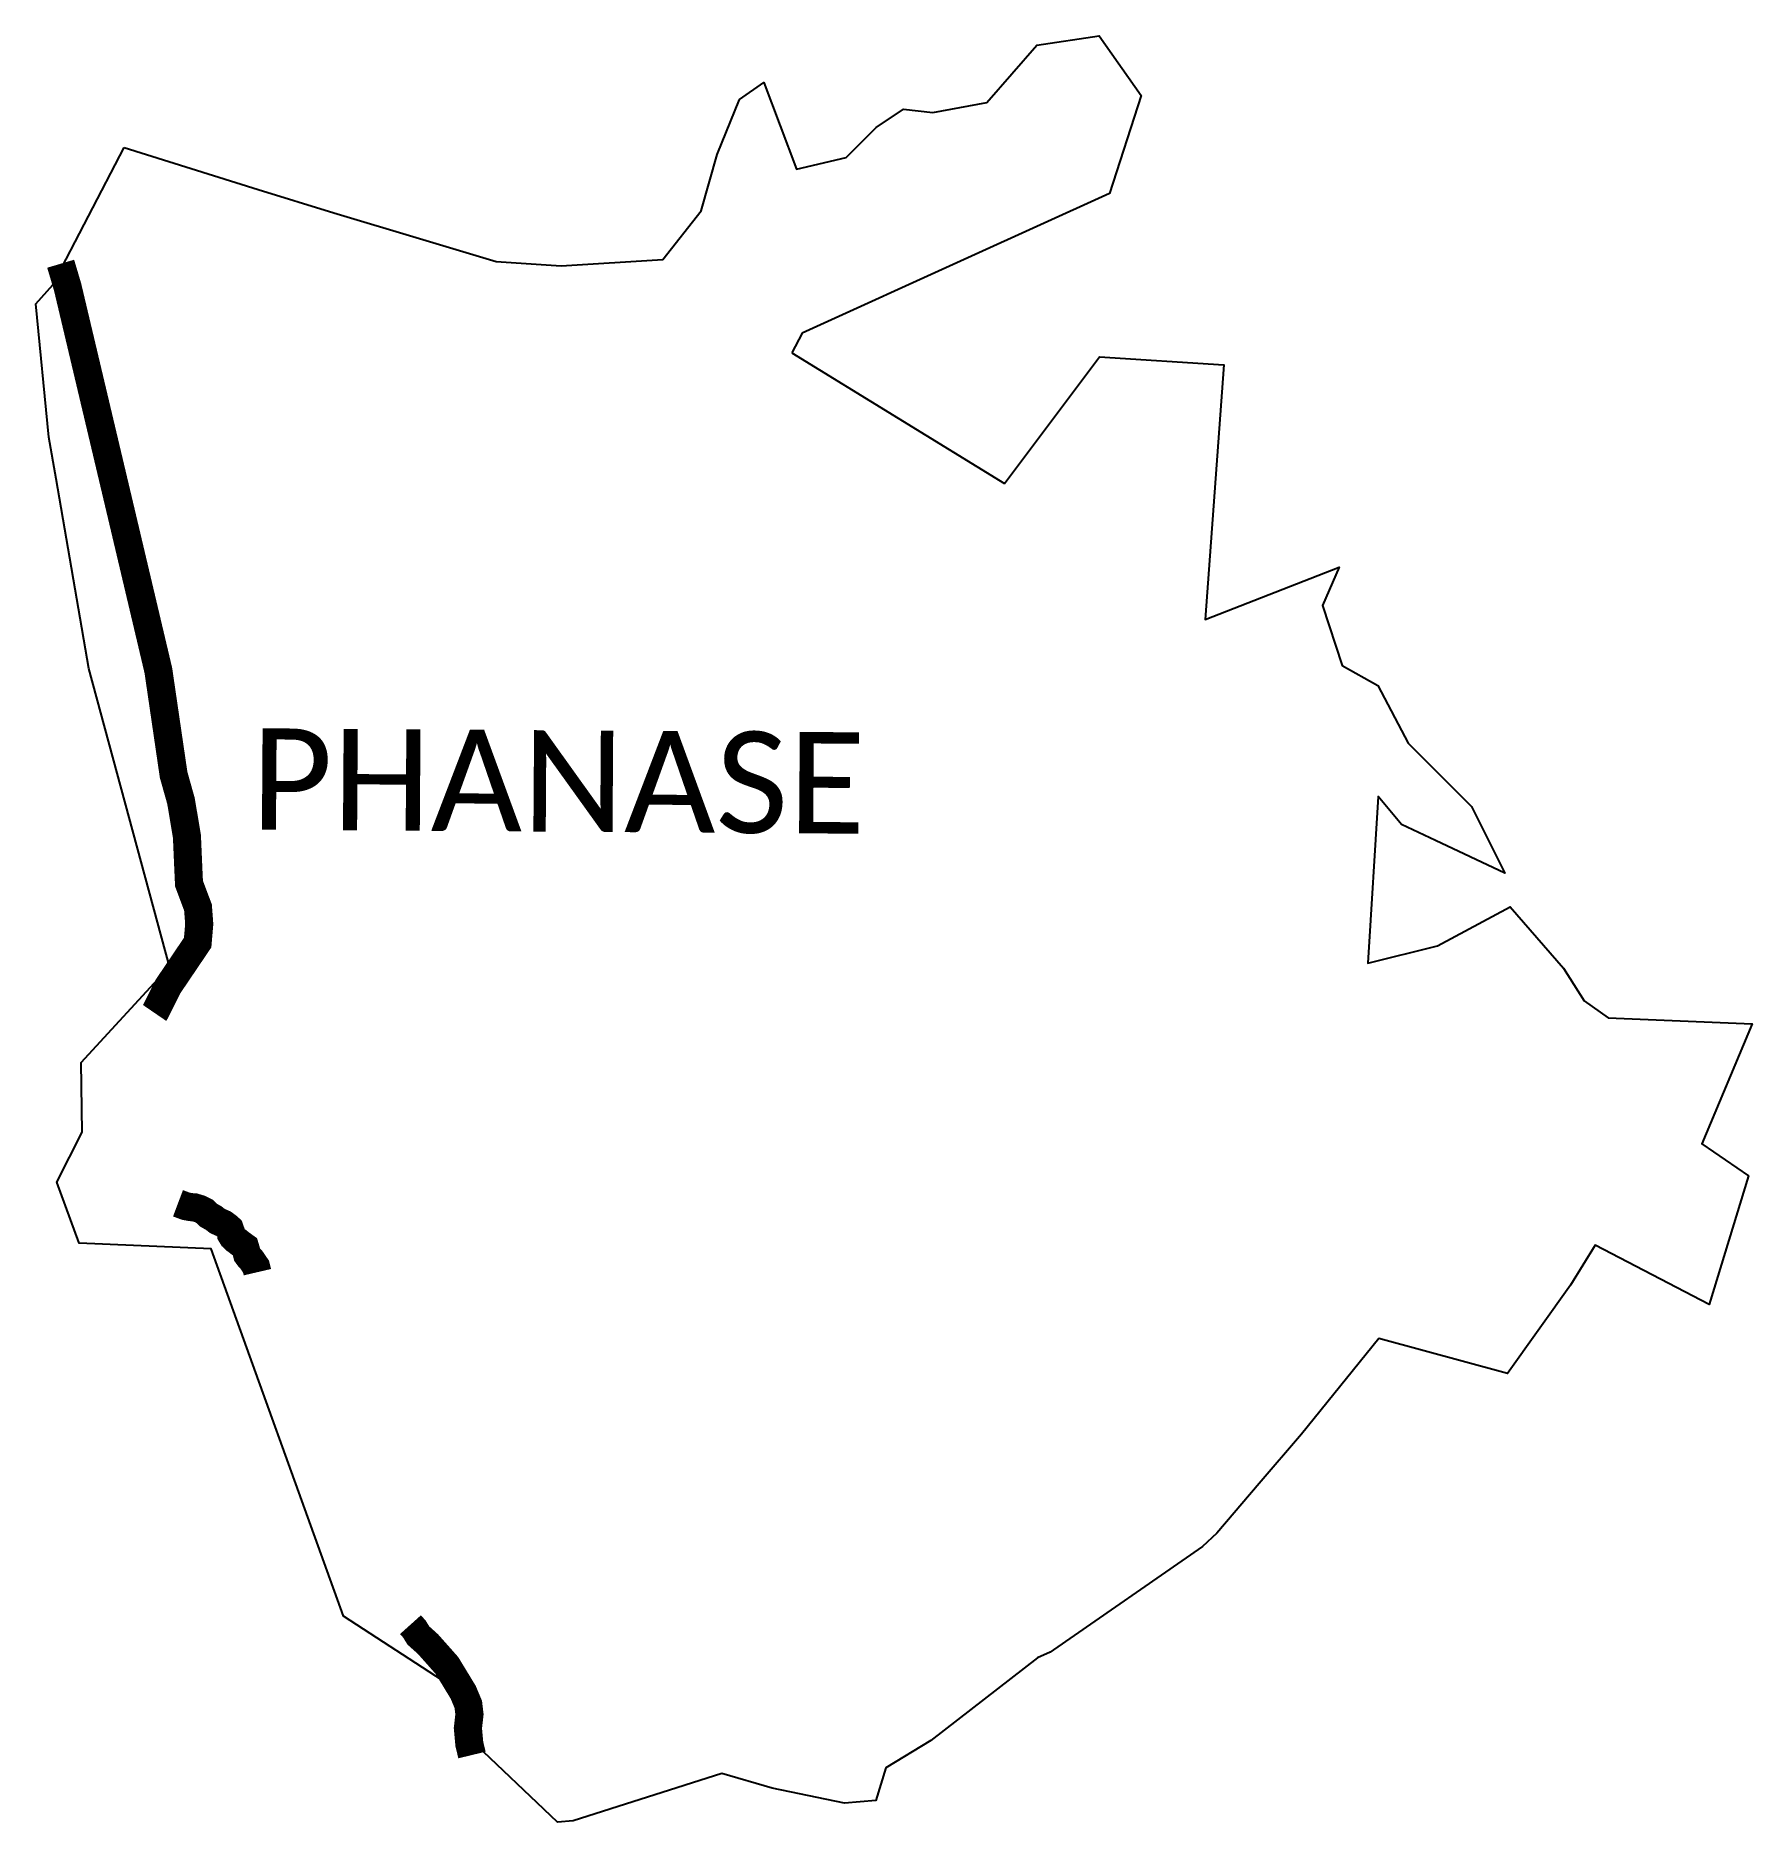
# Model space of a CAD drawing. Header units: metres. Extents: x 324603 to 327658, y 1815493 to 1818672.
import ezdxf

# ---------------------------------------------------------------- set-up
doc = ezdxf.new("R2010")
doc.units = ezdxf.units.M
for name, color, linetype in [('UNPROTECTED', 130, 'Continuous'), ('village', 3, 'Continuous'), ('VILLAGE NAME', 250, 'Continuous')]:
    doc.layers.add(name, color=color, linetype=linetype)

msp = doc.modelspace()

# ---------------------------------------------------------------- linework, layer by layer
at = {"color": 3}
for points in [[(325855.6, 1818558.3), (325899.4, 1818588.5), (325957.3, 1818434.2), (326045.6, 1818455.3), (326099.3, 1818508.8), (326147.9, 1818541.2), (326199.8, 1818535.3), (326296.2, 1818552.9), (326384.9, 1818655.1), (326496.2, 1818671.8), (326570.7, 1818565.5), (326514.1, 1818391.4), (326262.3, 1818276.7), (325967.6, 1818142.5), (325949, 1818107.8)], [(326327.6, 1817875.2), (326496.6, 1818100.5), (326717.8, 1818086.4), (326684.3, 1817633.5), (326923.2, 1817726.4), (326893.1, 1817657.9), (326928.2, 1817551.4), (326991.9, 1817515.6), (327045.9, 1817413.2), (327158.4, 1817300.3), (327217.7, 1817181.8), (327094.5, 1817239.9), (327033.9, 1817268.6), (326992.5, 1817318.4), (326974.2, 1817022.1), (327098.1, 1817052.7), (327227.5, 1817122), (327322.1, 1817013.2), (327358.8, 1816955.1), (327402, 1816924.8), (327658.2, 1816914.1), (327568.2, 1816700.7), (327651.2, 1816643.8), (327581.6, 1816414.5), (327378.4, 1816520), (327334.8, 1816449.1), (327222.3, 1816291.6), (326993.6, 1816354.1), (326856.1, 1816184.2), (326780.7, 1816095.9), (326705.2, 1816007.6), (326679.6, 1815983.8), (326414.9, 1815800.4), (326408.7, 1815796.1), (326385.9, 1815786.2), (326196.6, 1815639.2), (326116.3, 1815590.2), (326098.5, 1815532.3), (326042.9, 1815527.5), (325914.1, 1815554.2), (325824.7, 1815580.4), (325560, 1815496.1), (325532.2, 1815493.4), (325376.2, 1815641.6), (325339.2, 1815738), (325151.2, 1815860.1), (324915.6, 1816513.8), (324680.7, 1816523.5), (324641.2, 1816632.2), (324686.1, 1816721), (324684.3, 1816845), (324841.4, 1817015.8), (324697.7, 1817546), (324639.7, 1817883.8), (324627, 1817957.4), (324603.4, 1818195), (324634, 1818228.9), (324761.1, 1818472.8)], [(324761.1, 1818472.8), (324999.2, 1818398.2), (325133.7, 1818357), (325286.2, 1818311.1), (325422.9, 1818269.9), (325538.3, 1818262.7), (325719.3, 1818273.7), (325787.5, 1818360.6), (325816.3, 1818460.4)]]:
    msp.add_lwpolyline(points, dxfattribs=at)
at = {"layer": 'UNPROTECTED', "const_width": 50, "flags": 128}
for points in [[(324647.8, 1818266.2), (324660.1, 1818224.9), (324755.2, 1817823.6), (324821.6, 1817542.8), (324848.8, 1817357), (324861.9, 1817310.5), (324872.5, 1817247.5), (324874.8, 1817194.6), (324876.2, 1817163.4), (324881.8, 1817148.5), (324892.2, 1817120.9), (324894.4, 1817091.4), (324891.6, 1817058.5), (324865.6, 1817020), (324839.1, 1816980.8), (324819.5, 1816941.7), (324816.2, 1816935.2), (324814.9, 1816933.3)], [(325270.3, 1815845), (325277.3, 1815837.2), (325284.3, 1815825.8), (325295, 1815816.2), (325301.6, 1815810.2), (325317.1, 1815792.8), (325335, 1815772.6), (325351.1, 1815746.2), (325364.2, 1815724.6), (325373.2, 1815703.1), (325375.3, 1815685.3), (325372.5, 1815661), (325375.1, 1815632.5), (325379.8, 1815613.1)]]:
    msp.add_lwpolyline(points, dxfattribs=at)
at = {"layer": 'UNPROTECTED', "flags": 128}
msp.add_lwpolyline([(324856.6, 1816594.7, 50, 50, 0), (324870.4, 1816589.5, 50, 50, 0), (324879, 1816587.9, 50, 50, 0), (324886.1, 1816587.4, 50, 50, 0), (324895.5, 1816584.6, 50, 50, 0), (324903.9, 1816580.3, 50, 50, 0), (324911.3, 1816573.3, 50, 50, 0), (324919.9, 1816568.5, 50, 50, 0), (324926.7, 1816563.2, 50, 50, 0), (324937.9, 1816558.2, 50, 50, 0), (324945.1, 1816552.9, 50, 50, 0), (324948.5, 1816549.8, 50, 50, 0), (324950.7, 1816543.6, 50, 50, 0), (324951.1, 1816539.2, 50, 50, 0), (324954, 1816534.4, 50, 50, 0), (324958.8, 1816529.8, 50, 50, 0), (324963.1, 1816526.8, 50, 50, 0), (324967.8, 1816523, 50, 50, 0), (324975.8, 1816517.2, 50, 50, 0), (324978.5, 1816508.1, 50, 50, 0), (324979.7, 1816503.1, 50, 50, 0), (324982.8, 1816498.9, 50, 50, 0), (324987, 1816494.4, 50, 50, 0), (324990.3, 1816489.6, 50, 50, 0), (324995.4, 1816482.1, 50, 50, 0), (324996.9, 1816476.4, 50, 50, 0), (324997.9, 1816472.1, 0, 0, 0)], format="xyseb", dxfattribs=at)
at = {"layer": 'village'}
for points in [[(325816.3, 1818460.4), (325855.6, 1818558.3)], [(325949, 1818107.8), (326327.6, 1817875.2)]]:
    msp.add_lwpolyline(points, dxfattribs=at)

# ---------------------------------------------------------------- texts
at = {"layer": 'VILLAGE NAME', "insert": (324987, 1817439.8), "char_height": 180.345, "attachment_point": 1, "rotation": 359.6139}
msp.add_mtext_dynamic_manual_height_columns('{\\fCalibri|b0|i0|c0|p34;PHANASE}', width=1779.605, gutter_width=901.7, heights=[0], dxfattribs=at)
msp.add_mtext_dynamic_manual_height_columns('{\\fCalibri|b0|i0|c0|p34;PHANASE}', width=1779.605, gutter_width=901.7, heights=[0], dxfattribs=at)

doc.saveas('drawing.dxf')
